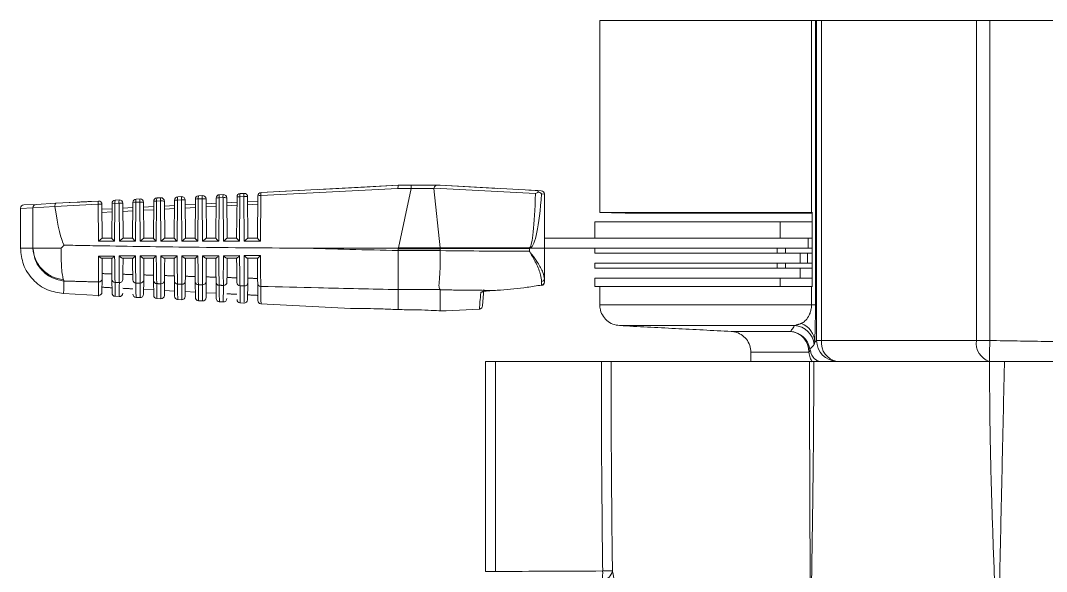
# Model space of a CAD drawing. Extents: x 11 to 120, y 2 to 94.
# Drawn here: x 50.102 to 53.157, y 10.997 to 12.637 of the extents above; entities that cross this region are included whole.
import ezdxf

# ---------------------------------------------------------------- set-up
doc = ezdxf.new("R2010")
doc.units = 0
doc.header["$MEASUREMENT"] = 0
doc.linetypes.add('SLD-Solid', pattern=[0])
doc.layers.add('OBJECT', color=7, linetype='CONTINUOUS')

msp = doc.modelspace()

# ---------------------------------------------------------------- linework, layer by layer
at = {"layer": 'OBJECT', "color": 7, "linetype": 'SLD-Solid', "lineweight": 15}
for p, q in [((51.8266, 12.6375), (52.457, 12.6375)), ((51.8266, 12.0662), (51.8266, 12.6375)), ((52.457, 12.6375), (52.4686, 12.6375)), ((52.457, 12.0662), (52.457, 12.6375)), ((52.4723, 12.6375), (52.4686, 12.6375)), ((52.4686, 12.6375), (52.4686, 11.7908)), ((52.4866, 12.6375), (52.4723, 12.6375)), ((52.4723, 11.6845), (52.4723, 12.6375)), ((52.9484, 12.6375), (52.4866, 12.6375)), ((52.4866, 12.6375), (52.4866, 11.6845)), ((52.9484, 12.6375), (52.988, 12.6375)), ((52.9484, 11.6845), (52.9484, 12.6375)), ((52.988, 12.6375), (53.1914, 12.6375)), ((52.988, 12.6375), (52.988, 11.6845)), ((51.2256, 12.1375), (50.817, 12.1159)), ((50.8177, 12.1254), (51.2265, 12.147)), ((50.931, 12.1314), (50.8909, 12.1292)), ((51.1254, 12.1416), (50.9915, 12.1345)), ((51.2265, 12.147), (51.1254, 12.1416)), ((51.2651, 12.1375), (51.2256, 12.1375)), ((51.2265, 12.147), (51.2265, 12.147)), ((51.2265, 12.147), (51.2657, 12.147)), ((51.265, 12.1372), (51.2268, 11.961)), ((51.265, 12.1372), (51.2651, 12.1375)), ((51.3327, 12.1372), (51.265, 12.1372)), ((51.2657, 12.147), (51.3432, 12.147)), ((51.3513, 11.961), (51.3327, 12.1372)), ((51.6351, 12.1222), (51.3329, 12.1386)), ((51.3432, 12.147), (51.3515, 12.147)), ((51.3515, 12.147), (51.6398, 12.1313)), ((51.5218, 12.1377), (51.3515, 12.147)), ((51.652, 12.1306), (51.615, 12.1327)), ((51.6398, 12.1313), (51.652, 12.1306)), ((50.2065, 12.0931), (50.3335, 12.0998)), ((50.3335, 12.0998), (50.3019, 12.0981)), ((50.3835, 12.1024), (50.3955, 12.1031)), ((50.4455, 12.1057), (50.4574, 12.1063)), ((50.4971, 11.9894), (50.4981, 12.0991)), ((50.5069, 12.0995), (50.5058, 11.98)), ((50.5187, 12.1002), (50.5069, 12.0995)), ((50.5076, 12.109), (50.5194, 12.1096)), ((50.5198, 11.98), (50.5187, 12.1002)), ((50.5299, 12.0997), (50.5309, 11.9895)), ((50.5591, 11.9894), (50.5601, 12.1024)), ((50.5689, 12.1028), (50.5678, 11.98)), ((50.5807, 12.1034), (50.5689, 12.1028)), ((50.5696, 12.1123), (50.5814, 12.1129)), ((50.5818, 11.98), (50.5807, 12.1034)), ((50.5919, 12.103), (50.5929, 11.9895)), ((50.6211, 11.9894), (50.6221, 12.1056)), ((50.6309, 12.1061), (50.6298, 11.98)), ((50.6426, 12.1067), (50.6309, 12.1061)), ((50.6316, 12.1155), (50.6433, 12.1162)), ((50.6438, 11.98), (50.6426, 12.1067)), ((50.6539, 12.1063), (50.6549, 11.9895)), ((50.6831, 11.9894), (50.6842, 12.1089)), ((50.693, 12.1094), (50.6918, 11.98)), ((50.7046, 12.11), (50.693, 12.1094)), ((50.6936, 12.1188), (50.7053, 12.1194)), ((50.7058, 11.98), (50.7046, 12.11)), ((50.7158, 12.1095), (50.7169, 11.9895)), ((50.7451, 11.9894), (50.7462, 12.1122)), ((50.755, 12.1126), (50.7538, 11.98)), ((50.7666, 12.1132), (50.755, 12.1126)), ((50.7557, 12.1221), (50.7673, 12.1227)), ((50.7678, 11.98), (50.7666, 12.1132)), ((50.7778, 12.1128), (50.7789, 11.9895)), ((50.7779, 12.0982), (50.8081, 12.0998)), ((50.8071, 11.9894), (50.8082, 12.1155)), ((50.817, 12.1159), (50.8158, 11.98)), ((50.8909, 12.1292), (50.8177, 12.1254)), ((51.6614, 12.1207), (51.6531, 12.121)), ((51.6615, 12.1117), (51.6615, 11.9595)), ((50.1386, 12.08), (50.1015, 12.0781)), ((50.1015, 12.0781), (50.1015, 11.9591)), ((50.1479, 12.09), (50.111, 12.0881)), ((50.2041, 12.0832), (50.1386, 12.08)), ((50.1386, 11.9595), (50.1386, 12.08)), ((50.1479, 12.09), (50.2065, 12.0931)), ((50.3328, 12.0903), (50.2041, 12.0835)), ((50.2468, 12.0952), (50.2727, 12.0966)), ((50.3338, 11.98), (50.3328, 12.0903)), ((50.344, 12.0899), (50.3449, 11.9895)), ((50.3441, 12.0753), (50.3739, 12.0769)), ((50.3731, 11.9894), (50.374, 12.0925)), ((50.3828, 12.093), (50.3818, 11.98)), ((50.3948, 12.0936), (50.3828, 12.093)), ((50.3958, 11.98), (50.3948, 12.0936)), ((50.406, 12.0932), (50.4069, 11.9895)), ((50.4061, 12.0786), (50.4359, 12.0802)), ((50.4358, 12.0707), (50.4062, 12.0692)), ((50.4351, 11.9894), (50.4361, 12.0958)), ((50.4448, 12.0963), (50.4438, 11.98)), ((50.4567, 12.0969), (50.4448, 12.0963)), ((50.4578, 11.98), (50.4567, 12.0969)), ((50.4679, 12.0964), (50.4689, 11.9895)), ((50.4681, 12.0819), (50.498, 12.0834)), ((50.4979, 12.074), (50.4682, 12.0725)), ((50.53, 12.0851), (50.56, 12.0867)), ((50.5599, 12.0773), (50.5301, 12.0757)), ((50.592, 12.0884), (50.622, 12.09)), ((50.6219, 12.0806), (50.5921, 12.079)), ((50.654, 12.0917), (50.684, 12.0933)), ((50.684, 12.0838), (50.6541, 12.0823)), ((50.716, 12.095), (50.7461, 12.0966)), ((50.746, 12.0871), (50.716, 12.0855)), ((50.808, 12.0904), (50.778, 12.0888)), ((50.3738, 12.0675), (50.3442, 12.0659)), ((52.457, 12.0662), (51.8266, 12.0662)), ((51.9305, 12.0634), (51.9314, 12.0634)), ((52.2355, 12.0634), (51.9314, 12.0634)), ((52.2355, 12.0634), (52.2365, 12.0634)), ((52.4594, 12.0634), (52.2365, 12.0634)), ((52.457, 12.0662), (52.4594, 12.0662)), ((52.4594, 12.0662), (52.4594, 11.8456)), ((51.8115, 12.0375), (51.8115, 11.9895)), ((51.8115, 12.0375), (52.3637, 12.0375)), ((52.3637, 12.0375), (52.3637, 11.9895)), ((52.4594, 12.0375), (52.3637, 12.0375)), ((50.3818, 11.98), (50.3338, 11.98)), ((50.3447, 11.9895), (50.3731, 11.9895)), ((50.4438, 11.98), (50.3958, 11.98)), ((50.4067, 11.9895), (50.4351, 11.9895)), ((50.5058, 11.98), (50.4578, 11.98)), ((50.4687, 11.9895), (50.4971, 11.9895)), ((50.5678, 11.98), (50.5198, 11.98)), ((50.5307, 11.9895), (50.5591, 11.9895)), ((50.6298, 11.98), (50.5818, 11.98)), ((50.5927, 11.9895), (50.6211, 11.9895)), ((50.6918, 11.98), (50.6438, 11.98)), ((50.6547, 11.9895), (50.6831, 11.9895)), ((50.7538, 11.98), (50.7058, 11.98)), ((50.7167, 11.9895), (50.7451, 11.9895)), ((50.8158, 11.98), (50.7678, 11.98)), ((50.7787, 11.9895), (50.8071, 11.9895)), ((51.6615, 11.9895), (51.843, 11.9895)), ((51.843, 11.9895), (52.3637, 11.9895)), ((52.4594, 11.9895), (52.3637, 11.9895)), ((52.4475, 11.9895), (52.4475, 11.9595)), ((50.9379, 11.9595), (51.2264, 11.9595)), ((51.2265, 11.9579), (51.2265, 11.9527)), ((51.3515, 11.9579), (51.2265, 11.9579)), ((51.2265, 11.9527), (51.3515, 11.9527)), ((51.2265, 11.9523), (51.2265, 11.9527)), ((51.2268, 11.961), (51.3513, 11.961)), ((51.3513, 11.961), (51.3514, 11.9602)), ((51.3514, 11.9602), (51.617, 11.9602)), ((51.3515, 11.9587), (51.3515, 11.9579)), ((51.617, 11.9587), (51.3515, 11.9587)), ((51.3515, 11.9527), (51.3515, 11.9579)), ((51.3515, 11.9527), (51.3515, 11.9522)), ((51.617, 11.9502), (51.617, 11.9587)), ((51.6201, 11.9595), (51.6615, 11.9595)), ((51.6615, 11.9595), (51.6615, 11.8677)), ((51.6615, 11.9595), (51.843, 11.9595)), ((51.8115, 11.9595), (51.8115, 11.9446)), ((51.843, 11.9595), (52.3548, 11.9595)), ((52.3548, 11.9446), (52.3548, 11.9595)), ((52.3548, 11.9595), (52.38, 11.9595)), ((52.38, 11.9595), (52.38, 11.9446)), ((52.4594, 11.9595), (52.38, 11.9595)), ((51.8115, 11.9446), (52.3548, 11.9446)), ((52.38, 11.9446), (52.3548, 11.9446)), ((52.4594, 11.9446), (52.38, 11.9446)), ((52.4237, 11.9446), (52.4237, 11.9146)), ((52.4447, 11.9446), (52.4447, 11.9146)), ((51.8115, 11.9146), (51.8115, 11.8997)), ((51.8115, 11.9146), (52.3548, 11.9146)), ((51.8115, 11.8997), (52.3548, 11.8997)), ((52.3548, 11.8997), (52.3548, 11.9146)), ((52.3548, 11.9146), (52.38, 11.9146)), ((52.38, 11.8997), (52.3548, 11.8997)), ((52.38, 11.9146), (52.38, 11.8997)), ((52.4594, 11.9146), (52.38, 11.9146)), ((52.4594, 11.8997), (52.38, 11.8997)), ((52.4237, 11.8997), (52.4237, 11.8697)), ((50.3443, 11.8685), (50.344, 11.8287)), ((50.3737, 11.8671), (50.374, 11.826)), ((50.4683, 11.865), (50.4679, 11.8222)), ((50.4981, 11.8195), (50.4977, 11.8636)), ((50.5303, 11.8633), (50.5299, 11.8189)), ((50.5601, 11.8163), (50.5597, 11.8619)), ((50.5923, 11.8616), (50.5919, 11.8157)), ((50.6221, 11.813), (50.6217, 11.8603)), ((50.6543, 11.86), (50.6539, 11.8124)), ((50.6842, 11.8098), (50.6838, 11.8587)), ((50.7782, 11.8567), (50.7778, 11.8059)), ((50.8082, 11.8033), (50.8078, 11.8555)), ((51.8115, 11.8697), (51.8115, 11.8457)), ((52.3637, 11.8697), (51.8115, 11.8697)), ((52.3637, 11.8457), (52.3637, 11.8697)), ((52.3637, 11.8697), (52.4594, 11.8697)), ((50.2295, 11.8242), (50.3335, 11.8188)), ((50.4679, 11.8367), (50.4981, 11.8351)), ((50.5299, 11.8335), (50.5602, 11.8319)), ((50.5918, 11.8302), (50.6222, 11.8286)), ((50.6538, 11.827), (50.6842, 11.8254)), ((51.351, 11.8361), (51.2265, 11.8361)), ((51.2265, 11.8361), (51.2265, 11.7765)), ((51.3515, 11.8354), (51.3515, 11.7731)), ((51.4816, 11.8361), (51.4773, 11.7874)), ((51.4926, 11.8324), (51.5107, 11.8333)), ((51.4926, 11.8324), (51.4926, 11.8324)), ((52.3637, 11.8457), (51.8115, 11.8457)), ((51.8266, 11.7908), (51.8266, 11.8457)), ((52.3637, 11.8457), (52.3817, 11.8457)), ((52.457, 11.8457), (52.3817, 11.8457)), ((52.457, 11.7908), (52.457, 11.8457)), ((52.457, 11.8457), (52.4594, 11.8457)), ((50.3835, 11.8161), (50.3954, 11.8155)), ((50.4455, 11.8129), (50.4574, 11.8123)), ((50.5075, 11.8096), (50.5193, 11.809)), ((50.5695, 11.8064), (50.5813, 11.8058)), ((50.6315, 11.8031), (50.6433, 11.8025)), ((50.6935, 11.7999), (50.7052, 11.7993)), ((50.7555, 11.7966), (50.7672, 11.796)), ((50.8175, 11.7934), (51.0851, 11.7794)), ((51.3693, 11.7729), (51.4679, 11.7783)), ((51.8266, 11.7908), (52.457, 11.7908)), ((52.457, 11.7908), (52.4686, 11.7908)), ((52.4061, 11.7289), (51.8853, 11.7289)), ((52.2178, 11.7115), (52.394, 11.7115)), ((52.4866, 11.6845), (52.4723, 11.6845)), ((52.4866, 11.6845), (52.9484, 11.6845)), ((52.9484, 11.6845), (52.988, 11.6845)), ((52.2766, 11.6225), (52.2766, 11.6496)), ((52.4493, 11.6496), (52.2766, 11.6496)), ((51.4865, 10.9967), (51.4865, 11.6225)), ((51.4865, 11.6225), (51.5157, 11.6225)), ((51.5157, 11.6225), (51.5157, 10.9967)), ((51.5157, 11.6225), (51.8312, 11.6225)), ((51.8312, 11.6225), (51.8602, 11.6225)), ((52.4594, 11.6225), (51.8602, 11.6225)), ((52.4512, 11.6225), (52.4514, 11.3599)), ((52.9871, 11.6225), (52.4639, 11.6225)), ((51.4865, 10.9967), (51.5157, 10.9967))]:
    msp.add_line(p, q, dxfattribs=at)
at = {"layer": 'OBJECT', "color": 7, "linetype": 'SLD-Solid', "lineweight": 15, "flags": 128}
for points in [[(51.6614, 12.1208), (51.6614, 12.1207), (51.6614, 12.1207)], [(51.4877, 11.8319), (51.4897, 11.8322), (51.4926, 11.8323)], [(51.4926, 11.8326), (51.4926, 11.8324), (51.4926, 11.8324)], [(51.5107, 11.8336), (51.5107, 11.8333), (51.5107, 11.8333)]]:
    msp.add_lwpolyline(points, dxfattribs=at)
at = {"layer": 'OBJECT', "color": 7, "linetype": 'SLD-Solid', "lineweight": 15}
for centre, radius, start, end in [((51.6514, 12.1207), 0.01, 0.809, 86.8941), ((51.6514, 12.1207), 0.00999, 359.9506, 86.8551), ((50.3529, 12.0936), 0.0204, 162.3835, 189.2788), ((50.334, 12.0898), 0.01, 0.5, 93.0226), ((50.384, 12.0925), 0.01, 93.0226, 179.5), ((50.4029, 12.0963), 0.0204, 162.3835, 189.2788), ((50.4149, 12.0969), 0.0204, 162.3835, 189.2788), ((50.396, 12.0931), 0.01, 0.5, 93.0226), ((50.4461, 12.0957), 0.01, 93.0226, 179.5), ((50.465, 12.0995), 0.0204, 162.3835, 189.2788), ((50.4769, 12.1002), 0.0204, 162.3835, 189.2788), ((50.4579, 12.0964), 0.01, 0.5, 93.0226), ((50.5081, 12.099), 0.01, 93.0226, 179.5), ((50.5045, 12.0586), 0.041, 86.6853, 99), ((50.527, 12.1028), 0.0204, 162.3835, 189.2788), ((50.5388, 12.1034), 0.0204, 162.3835, 189.2788), ((50.5222, 12.0457), 0.0545, 81.8664, 93.6806), ((50.5199, 12.0996), 0.01, 0.5, 93.0226), ((50.5701, 12.1023), 0.01, 93.0226, 179.5), ((50.5665, 12.0619), 0.041, 86.6853, 99), ((50.589, 12.1061), 0.0204, 162.3835, 189.2788), ((50.6008, 12.1067), 0.0204, 162.3835, 189.2788), ((50.5842, 12.049), 0.0545, 81.8664, 93.6806), ((50.5819, 12.1029), 0.01, 0.5, 93.0226), ((50.6321, 12.1056), 0.01, 93.0226, 179.5), ((50.6286, 12.0652), 0.041, 86.6853, 99), ((50.6511, 12.1094), 0.0204, 162.3835, 189.2788), ((50.6628, 12.11), 0.0204, 162.3835, 189.2788), ((50.6461, 12.0523), 0.0545, 81.8664, 93.6806), ((50.6439, 12.1062), 0.01, 0.5, 93.0226), ((50.6942, 12.1088), 0.01, 93.0226, 179.5), ((50.6906, 12.0684), 0.041, 86.6853, 99), ((50.7131, 12.1126), 0.0204, 162.3835, 189.2788), ((50.7247, 12.1133), 0.0204, 162.3835, 189.2788), ((50.7081, 12.0555), 0.0545, 81.8664, 93.6806), ((50.7058, 12.1094), 0.01, 0.5, 93.0226), ((50.7562, 12.1121), 0.01, 93.0226, 179.5), ((50.7526, 12.0717), 0.041, 86.6853, 99), ((50.7751, 12.1159), 0.0204, 162.3835, 189.2788), ((50.7867, 12.1165), 0.0204, 162.3835, 189.2788), ((50.7701, 12.0588), 0.0545, 81.8664, 93.6806), ((50.7678, 12.1127), 0.01, 0.5, 93.0226), ((50.8182, 12.1154), 0.01, 93.0226, 179.5), ((50.8146, 12.075), 0.041, 86.6853, 99), ((50.8371, 12.1192), 0.0204, 162.3835, 189.2788), ((50.1115, 12.0781), 0.01, 93.0226, 175.0653), ((50.1485, 12.0801), 0.00991, 93.4707, 180.555), ((50.3363, 12.0359), 0.0545, 81.8664, 93.6806), ((50.3804, 12.0521), 0.041, 86.6853, 99), ((50.3983, 12.0392), 0.0545, 81.8664, 93.6806), ((50.4425, 12.0553), 0.041, 86.6853, 99), ((50.4602, 12.0425), 0.0545, 81.8664, 93.6806), ((51.5013, 11.9587), 0.1158, 359.9998, 0.7808), ((51.5257, 11.8697), 0.1302, 43.5438, 44.5094), ((50.3344, 11.8687), 0.00992, 266.5032, 358.9399), ((50.3836, 11.8672), 0.00989, 181.0021, 267.5873), ((50.3964, 11.8669), 0.00992, 266.4854, 358.9194), ((50.4456, 11.8655), 0.00989, 181.0203, 267.6082), ((50.4584, 11.8652), 0.00991, 266.4672, 358.8985), ((50.5076, 11.8638), 0.00989, 181.0387, 267.6293), ((50.5204, 11.8635), 0.00991, 266.4488, 358.8773), ((50.5696, 11.8621), 0.00988, 181.0575, 267.6507), ((50.5824, 11.8618), 0.00991, 266.4302, 358.8558), ((50.6316, 11.8605), 0.00988, 181.0765, 267.6725), ((50.6444, 11.8602), 0.00991, 266.4113, 358.834), ((50.6936, 11.8588), 0.00988, 181.0959, 267.6945), ((50.7064, 11.8585), 0.0099, 266.3921, 358.8118), ((50.7556, 11.8572), 0.00987, 181.1155, 267.7169), ((50.7684, 11.8569), 0.0099, 266.3727, 358.7893), ((50.8176, 11.8557), 0.00987, 181.1354, 267.7395), ((51.6525, 11.8588), 0.00906, 272.8157, 355.6379), ((51.6515, 11.8581), 0.01, 279.2546, 0), ((51.653, 11.8688), 0.00857, 271.3596, 352.7702), ((50.334, 11.8287), 0.01, 266.9496, 359.5), ((50.384, 11.8261), 0.01, 180.5, 266.6468), ((50.396, 11.8255), 0.01, 266.5331, 359.5), ((51.4717, 11.8372), 0.01, 272.5491, 314.0319), ((51.4895, 11.7988), 0.0332, 93.1976, 110.1598), ((51.642, 11.8475), 0.0111, 3.647, 11.4948), ((50.4461, 11.8229), 0.01, 180.5, 266.1343), ((50.4579, 11.8222), 0.01, 266.0214, 359.5), ((50.5081, 11.8196), 0.01, 180.5, 265.6235), ((50.5199, 11.819), 0.01, 265.5116, 359.5), ((50.5701, 11.8164), 0.01, 180.5, 265.1147), ((50.5819, 11.8158), 0.01, 265.0037, 359.5), ((50.6321, 11.8131), 0.01, 180.5, 264.6079), ((50.6439, 11.8125), 0.01, 264.4978, 359.5), ((50.6942, 11.8099), 0.01, 180.5, 264.103), ((50.7058, 11.8093), 0.01, 263.9939, 359.5), ((50.7562, 11.8066), 0.01, 180.5, 263.6003), ((50.7678, 11.806), 0.01, 263.4921, 359.5), ((50.8182, 11.8034), 0.01, 180.5, 263.0997), ((52.4061, 11.6784), 0.0604, 0.8385, 69.7837), ((52.3909, 11.6495), 0.062, 9.0432, 87.16), ((52.3888, 11.6512), 0.0605, 358.4265, 85.0796), ((52.4034, 11.667), 0.062, 5.1379, 87.4504), ((52.5343, 11.6845), 0.062, 180.0187, 268.8266), ((52.543, 11.6784), 0.0568, 173.8232, 259.8675), ((53.0033, 11.6756), 0.0556, 170.8085, 252.8843), ((101.9509, 10.8522), 48.9701, 179.02617, 179.09869), ((52.4379, 11.6583), 0.0143, 322.6414, 4.1274), ((51.8342, 11.0026), 0.0302, 271.208, 352.3738), ((51.153, 10.9923), 0.6821, 358.3353, 0.5015), ((51.483, 39.775), 28.7789, 270.70107, 270.75881)]:
    msp.add_arc(centre, radius, start, end, dxfattribs=at)
for centre, major_axis, ratio, start_param, end_param in [((51.2268, 12.137), (-0.00026, 0.01), 0.120424, 0.003177, 1.515259), ((51.2657, 12.137), (0, 0.01), 0.061163, 0, 1.518436), ((51.3701, 12.137), (0.0374, -0.0006), 0.267094, 3.033482, 3.174083), ((51.6093, 12.5298), (-0.0078, 0.5695), 0.050872, 3.193561, 3.914226), ((51.6015, 12.5282), (-0.0157, 0.5695), 0.101686, 3.191455, 3.913119), ((50.2566, 14.2492), (0.0147, 2.2897), 0.052015, 2.811677, 3.052791), ((52.4066, 12.0843), (0.062, -0.0151), 0.162711, 5.7002, 5.769198), ((50.335, 11.9795), (0.00988, 0.00996), 0.087934, 0.08695, 1.605386), ((50.383, 11.9795), (-0.00991, 0.00999), 0.035372, 0.03505, 1.483386), ((50.397, 11.9795), (0.00988, 0.00996), 0.087934, 0.08695, 1.605386), ((50.445, 11.9795), (-0.00991, 0.00999), 0.035372, 0.03505, 1.483386), ((50.459, 11.9795), (0.00988, 0.00996), 0.087934, 0.08695, 1.605386), ((50.507, 11.9795), (-0.00991, 0.00999), 0.035372, 0.03505, 1.483386), ((50.521, 11.9795), (0.00988, 0.00996), 0.087934, 0.08695, 1.605386), ((50.569, 11.9795), (-0.00991, 0.00999), 0.035372, 0.03505, 1.483386), ((50.583, 11.9795), (0.00988, 0.00996), 0.087934, 0.08695, 1.605386), ((50.631, 11.9795), (-0.00991, 0.00999), 0.035372, 0.03505, 1.483386), ((50.645, 11.9795), (0.00988, 0.00996), 0.087934, 0.08695, 1.605386), ((50.693, 11.9795), (-0.00991, 0.00999), 0.035372, 0.03505, 1.483386), ((50.707, 11.9795), (0.00988, 0.00996), 0.087934, 0.08695, 1.605386), ((50.755, 11.9795), (-0.00991, 0.00999), 0.035372, 0.03505, 1.483386), ((50.769, 11.9795), (0.00988, 0.00996), 0.087934, 0.08695, 1.605386), ((50.817, 11.9795), (-0.00991, 0.00999), 0.035372, 0.03505, 1.483386), ((55.2449, 14.022), (19.0675, 0), 0.111038, 4.484542, 4.500054), ((50.2485, 11.9579), (0.9787, 0.0064), 0.122438, 6.24272, 6.255809), ((50.2492, 11.9579), (0.9773, 0), 0.122785, 0, 0.013091), ((51.7093, 14.022), (7.8848, 0), 0.262774, 4.666998, 4.700689), ((51.6093, 12.5298), (-0.0078, 0.5695), 0.050872, 3.140897, 3.193561), ((51.6015, 12.5282), (-0.0157, 0.5695), 0.101686, 3.138791, 3.191455), ((52.4066, 11.8275), (0.062, 0.0151), 0.162756, 0.513963, 0.582961), ((60.2436, 10.3225), (35.624, 0), 0.01952, 1.80908, 1.818317)]:
    msp.add_ellipse(centre, major_axis=major_axis, ratio=ratio, start_param=start_param, end_param=end_param, dxfattribs=at)
for points, knots in [([(51.3432, 12.147), (51.3417, 12.1469), (51.3391, 12.1469), (51.3366, 12.1457), (51.335, 12.1436), (51.3339, 12.1411), (51.3332, 12.1393), (51.3329, 12.1386)], [0, 0, 0, 0, 0.281503, 0.477149, 0.672463, 0.878462, 1, 1, 1, 1]), ([(51.6398, 12.1313), (51.6398, 12.1313), (51.6402, 12.1313), (51.6411, 12.1311), (51.6425, 12.13), (51.6434, 12.1283), (51.6438, 12.1272), (51.6439, 12.1269)], [0, 0, 0, 0, 0.017181, 0.202287, 0.556603, 0.898381, 1, 1, 1, 1]), ([(51.6351, 12.1222), (51.6351, 12.1223), (51.6382, 12.1239), (51.6411, 12.1254), (51.6439, 12.1269)], [0, 0, 0, 0, 0.019973, 1, 1, 1, 1]), ([(51.6439, 12.1269), (51.6464, 12.1256), (51.6499, 12.1237), (51.6524, 12.1217), (51.6531, 12.1211), (51.6531, 12.121)], [0, 0, 0, 0, 0.696361, 0.978817, 1, 1, 1, 1]), ([(50.2041, 12.0835), (50.2041, 12.0846), (50.2041, 12.0869), (50.2045, 12.0897), (50.2051, 12.0919), (50.2058, 12.0929), (50.2063, 12.0931), (50.2065, 12.0931), (50.2065, 12.0931)], [0, 0, 0, 0, 0.219281, 0.438507, 0.659241, 0.882986, 0.98583, 1, 1, 1, 1]), ([(50.3019, 12.0981), (50.2981, 12.0979), (50.2904, 12.0975), (50.2812, 12.097), (50.275, 12.0967), (50.2734, 12.0966), (50.2727, 12.0966)], [0, 0, 0, 0, 0.261879, 0.524407, 0.77642, 1, 1, 1, 1]), ([(51.9069, 12.064), (51.9104, 12.064), (51.9182, 12.0638), (51.9261, 12.0635), (51.9305, 12.0634)], [0, 0, 0, 0, 0.442223, 1, 1, 1, 1]), ([(50.1015, 11.9595), (50.1033, 11.9429), (50.1069, 11.9086), (50.1364, 11.864), (50.1794, 11.8323), (50.2135, 11.8268), (50.2299, 11.8242)], [0, 0, 0, 0, 0.240773, 0.5, 0.759227, 1, 1, 1, 1]), ([(50.1381, 11.9595), (50.1397, 11.9477), (50.143, 11.9234), (50.1645, 11.8916), (50.1951, 11.8685), (50.2192, 11.8639), (50.2309, 11.8617)], [0, 0, 0, 0, 0.24117, 0.5, 0.75883, 1, 1, 1, 1]), ([(50.1386, 11.9595), (50.1403, 11.9483), (50.144, 11.9253), (50.165, 11.8949), (50.1948, 11.8725), (50.2182, 11.8675), (50.2295, 11.865)], [0, 0, 0, 0, 0.241561, 0.5, 0.758439, 1, 1, 1, 1]), ([(50.2314, 11.9685), (50.2371, 11.9684), (50.2655, 11.9679), (50.3849, 11.9657), (50.6147, 11.9617), (50.8218, 11.9603), (50.9379, 11.9595)], [0, 0, 0, 0, 0.024148, 0.120739, 0.507103, 1, 1, 1, 1]), ([(51.2265, 11.9523), (51.2262, 11.9388), (51.2257, 11.9118), (51.2258, 11.8762), (51.2266, 11.8488), (51.2266, 11.8403), (51.2265, 11.8361)], [0, 0, 0, 0, 0.253584, 0.507165, 0.760847, 1, 1, 1, 1]), ([(51.3515, 11.9522), (51.3516, 11.947), (51.3518, 11.9284), (51.3509, 11.8974), (51.3494, 11.8653), (51.3463, 11.8448), (51.3497, 11.8385), (51.351, 11.8361)], [0, 0, 0, 0, 0.097508, 0.351331, 0.599304, 0.843154, 1, 1, 1, 1]), ([(51.6532, 11.8603), (51.6526, 11.8666), (51.6511, 11.883), (51.6379, 11.9131), (51.6248, 11.9371), (51.6177, 11.949), (51.6171, 11.9501), (51.617, 11.9502)], [0, 0, 0, 0, 0.244744, 0.626729, 0.967928, 0.996144, 1, 1, 1, 1]), ([(51.617, 11.9502), (51.6171, 11.9501), (51.6179, 11.949), (51.6205, 11.9457), (51.629, 11.9346), (51.6433, 11.9142), (51.6582, 11.8888), (51.6605, 11.8741), (51.6615, 11.8677)], [0, 0, 0, 0, 0.00366, 0.034965, 0.112488, 0.381452, 0.732443, 1, 1, 1, 1]), ([(50.3338, 11.8588), (50.3338, 11.8604), (50.3336, 11.8652), (50.3335, 11.8828), (50.3336, 11.9078), (50.3337, 11.9267), (50.3337, 11.9339), (50.3337, 11.9361)], [0, 0, 0, 0, 0.161729, 0.488573, 0.814943, 0.942319, 1, 1, 1, 1]), ([(50.3337, 11.9361), (50.3403, 11.9361), (50.3564, 11.9362), (50.3724, 11.9362), (50.3818, 11.9362)], [0, 0, 0, 0, 0.412316, 1, 1, 1, 1]), ([(50.3437, 11.9295), (50.343, 11.9296), (50.3417, 11.9298), (50.3385, 11.9318), (50.3358, 11.9341), (50.3341, 11.9357), (50.3338, 11.9361), (50.3337, 11.9361)], [0, 0, 0, 0, 0.236919, 0.528787, 0.900003, 0.991341, 1, 1, 1, 1]), ([(50.3449, 11.9295), (50.3448, 11.9189), (50.3446, 11.8977), (50.3444, 11.877), (50.3444, 11.8711), (50.3443, 11.8685)], [0, 0, 0, 0, 0.357964, 0.715857, 1, 1, 1, 1]), ([(50.3737, 11.8671), (50.3736, 11.8707), (50.3736, 11.8779), (50.3734, 11.9011), (50.3732, 11.9207), (50.3731, 11.9295)], [0, 0, 0, 0, 0.356145, 0.712376, 1, 1, 1, 1]), ([(50.3818, 11.9362), (50.3818, 11.9362), (50.3814, 11.9359), (50.3798, 11.9342), (50.3772, 11.9319), (50.3746, 11.9298), (50.3738, 11.9296), (50.3734, 11.9295)], [0, 0, 0, 0, 0.008287, 0.094553, 0.478398, 0.770552, 1, 1, 1, 1]), ([(50.3818, 11.9362), (50.3818, 11.934), (50.3819, 11.9254), (50.3821, 11.9053), (50.3825, 11.8799), (50.3829, 11.8633), (50.3831, 11.8588), (50.3832, 11.8574)], [0, 0, 0, 0, 0.057873, 0.218011, 0.538018, 0.858388, 1, 1, 1, 1]), ([(50.3958, 11.857), (50.3958, 11.8586), (50.3956, 11.8635), (50.3955, 11.8813), (50.3955, 11.9068), (50.3957, 11.9263), (50.3957, 11.934), (50.3957, 11.9363)], [0, 0, 0, 0, 0.159551, 0.48199, 0.803962, 0.942061, 1, 1, 1, 1]), ([(50.3957, 11.9363), (50.4023, 11.9363), (50.4184, 11.9363), (50.4344, 11.9364), (50.4438, 11.9364)], [0, 0, 0, 0, 0.412356, 1, 1, 1, 1]), ([(50.4057, 11.9295), (50.4052, 11.9296), (50.4039, 11.9298), (50.4008, 11.9317), (50.398, 11.9341), (50.3962, 11.9358), (50.3958, 11.9363), (50.3957, 11.9363)], [0, 0, 0, 0, 0.225635, 0.506976, 0.868217, 0.991454, 1, 1, 1, 1]), ([(50.4069, 11.9295), (50.4068, 11.9187), (50.4066, 11.8973), (50.4064, 11.8758), (50.4064, 11.8696), (50.4063, 11.8667)], [0, 0, 0, 0, 0.352325, 0.704581, 1, 1, 1, 1]), ([(50.4357, 11.8653), (50.4357, 11.869), (50.4356, 11.8763), (50.4354, 11.8999), (50.4352, 11.9202), (50.4351, 11.9295)], [0, 0, 0, 0, 0.350806, 0.701696, 1, 1, 1, 1]), ([(50.4438, 11.9364), (50.4438, 11.9364), (50.4433, 11.9359), (50.4416, 11.9342), (50.439, 11.9318), (50.4365, 11.9298), (50.4357, 11.9296), (50.4354, 11.9295)], [0, 0, 0, 0, 0.008198, 0.119701, 0.493719, 0.776727, 1, 1, 1, 1]), ([(50.4438, 11.9364), (50.4438, 11.9341), (50.4439, 11.9254), (50.4441, 11.9051), (50.4445, 11.8794), (50.4449, 11.862), (50.4451, 11.8572), (50.4452, 11.8556)], [0, 0, 0, 0, 0.058136, 0.216179, 0.531949, 0.848067, 1, 1, 1, 1]), ([(50.4578, 11.8553), (50.4577, 11.8569), (50.4576, 11.8619), (50.4575, 11.8798), (50.4575, 11.9057), (50.4576, 11.9258), (50.4577, 11.9341), (50.4577, 11.9364)], [0, 0, 0, 0, 0.157481, 0.475733, 0.793524, 0.941799, 1, 1, 1, 1]), ([(50.4577, 11.9364), (50.4643, 11.9365), (50.4804, 11.9365), (50.4964, 11.9365), (50.5058, 11.9366)], [0, 0, 0, 0, 0.412394, 1, 1, 1, 1]), ([(50.4678, 11.9295), (50.4673, 11.9296), (50.466, 11.9298), (50.463, 11.9317), (50.4602, 11.9341), (50.4583, 11.9359), (50.4578, 11.9364), (50.4577, 11.9364)], [0, 0, 0, 0, 0.220758, 0.494543, 0.847827, 0.99156, 1, 1, 1, 1]), ([(50.4689, 11.9295), (50.4688, 11.9186), (50.4686, 11.897), (50.4684, 11.8746), (50.4683, 11.8681), (50.4683, 11.865)], [0, 0, 0, 0, 0.347005, 0.693943, 1, 1, 1, 1]), ([(50.4977, 11.8636), (50.4977, 11.8673), (50.4976, 11.8747), (50.4974, 11.8988), (50.4972, 11.9196), (50.4971, 11.9295)], [0, 0, 0, 0, 0.345761, 0.691605, 1, 1, 1, 1]), ([(50.5058, 11.9366), (50.5058, 11.9365), (50.5053, 11.936), (50.5034, 11.9342), (50.5008, 11.9318), (50.4984, 11.9298), (50.4977, 11.9296), (50.4974, 11.9295)], [0, 0, 0, 0, 0.008114, 0.14385, 0.508241, 0.782554, 1, 1, 1, 1]), ([(50.5058, 11.9366), (50.5058, 11.9342), (50.5059, 11.9254), (50.5061, 11.905), (50.5065, 11.8788), (50.5069, 11.8608), (50.5071, 11.8557), (50.5072, 11.8539)], [0, 0, 0, 0, 0.058402, 0.214452, 0.526193, 0.838268, 1, 1, 1, 1]), ([(50.5198, 11.8536), (50.5197, 11.8553), (50.5196, 11.8603), (50.5195, 11.8783), (50.5195, 11.9046), (50.5196, 11.9253), (50.5197, 11.9342), (50.5197, 11.9366)], [0, 0, 0, 0, 0.155511, 0.469779, 0.783591, 0.941534, 1, 1, 1, 1]), ([(50.5197, 11.9366), (50.5263, 11.9366), (50.5424, 11.9367), (50.5584, 11.9367), (50.5678, 11.9367)], [0, 0, 0, 0, 0.41243, 1, 1, 1, 1]), ([(50.5299, 11.9295), (50.5293, 11.9296), (50.5281, 11.9298), (50.5252, 11.9317), (50.5223, 11.9341), (50.5204, 11.9359), (50.5198, 11.9366), (50.5197, 11.9366)], [0, 0, 0, 0, 0.216117, 0.482661, 0.828146, 0.991661, 1, 1, 1, 1]), ([(50.5309, 11.9295), (50.5308, 11.9185), (50.5306, 11.8967), (50.5304, 11.8734), (50.5303, 11.8666), (50.5303, 11.8633)], [0, 0, 0, 0, 0.341978, 0.683892, 1, 1, 1, 1]), ([(50.5597, 11.8619), (50.5597, 11.8657), (50.5596, 11.8731), (50.5594, 11.8976), (50.5592, 11.9191), (50.5591, 11.9295)], [0, 0, 0, 0, 0.340986, 0.682054, 1, 1, 1, 1]), ([(50.5678, 11.9367), (50.5678, 11.9367), (50.5672, 11.9361), (50.5653, 11.9342), (50.5627, 11.9317), (50.5603, 11.9298), (50.5596, 11.9296), (50.5593, 11.9295)], [0, 0, 0, 0, 0.008033, 0.167032, 0.522009, 0.788055, 1, 1, 1, 1]), ([(50.5678, 11.9367), (50.5678, 11.9343), (50.5679, 11.9255), (50.5681, 11.9048), (50.5685, 11.8783), (50.5689, 11.8595), (50.5691, 11.8542), (50.5692, 11.8523)], [0, 0, 0, 0, 0.058671, 0.212823, 0.520728, 0.828954, 1, 1, 1, 1]), ([(50.5818, 11.8519), (50.5817, 11.8536), (50.5816, 11.8587), (50.5815, 11.8768), (50.5815, 11.9036), (50.5816, 11.9249), (50.5817, 11.9343), (50.5817, 11.9368)], [0, 0, 0, 0, 0.153635, 0.464106, 0.774128, 0.941266, 1, 1, 1, 1]), ([(50.5817, 11.9368), (50.5883, 11.9368), (50.6044, 11.9368), (50.6204, 11.9369), (50.6298, 11.9369)], [0, 0, 0, 0, 0.412464, 1, 1, 1, 1]), ([(50.592, 11.9295), (50.5914, 11.9296), (50.5903, 11.9298), (50.5874, 11.9316), (50.5844, 11.9341), (50.5825, 11.936), (50.5818, 11.9367), (50.5817, 11.9368)], [0, 0, 0, 0, 0.211698, 0.471304, 0.809147, 0.991758, 1, 1, 1, 1]), ([(50.5929, 11.9295), (50.5928, 11.9184), (50.5926, 11.8964), (50.5924, 11.8723), (50.5923, 11.8651), (50.5923, 11.8616)], [0, 0, 0, 0, 0.337221, 0.67438, 1, 1, 1, 1]), ([(50.6217, 11.8603), (50.6217, 11.8641), (50.6216, 11.8716), (50.6214, 11.8965), (50.6212, 11.9186), (50.6211, 11.9295)], [0, 0, 0, 0, 0.336461, 0.673003, 1, 1, 1, 1]), ([(50.6298, 11.9369), (50.6298, 11.9369), (50.6291, 11.9361), (50.6271, 11.9342), (50.6245, 11.9317), (50.6222, 11.9298), (50.6216, 11.9296), (50.6213, 11.9295)], [0, 0, 0, 0, 0.007956, 0.189278, 0.535067, 0.793252, 1, 1, 1, 1]), ([(50.6298, 11.9369), (50.6298, 11.9344), (50.6299, 11.9255), (50.6301, 11.9046), (50.6305, 11.8779), (50.6309, 11.8583), (50.6311, 11.8527), (50.6312, 11.8506)], [0, 0, 0, 0, 0.058943, 0.211285, 0.515535, 0.820092, 1, 1, 1, 1]), ([(50.6438, 11.8503), (50.6437, 11.852), (50.6436, 11.8572), (50.6435, 11.8753), (50.6435, 11.9026), (50.6436, 11.9245), (50.6437, 11.9344), (50.6437, 11.9369)], [0, 0, 0, 0, 0.151845, 0.458695, 0.765103, 0.940995, 1, 1, 1, 1]), ([(50.6437, 11.9369), (50.6503, 11.9369), (50.6664, 11.937), (50.6824, 11.937), (50.6918, 11.937)], [0, 0, 0, 0, 0.412497, 1, 1, 1, 1]), ([(50.654, 11.9295), (50.6535, 11.9296), (50.6524, 11.9298), (50.6496, 11.9316), (50.6466, 11.9341), (50.6445, 11.9361), (50.6438, 11.9369), (50.6437, 11.9369)], [0, 0, 0, 0, 0.207488, 0.460443, 0.790805, 0.99185, 1, 1, 1, 1]), ([(50.6549, 11.9295), (50.6548, 11.9184), (50.6546, 11.8962), (50.6544, 11.8712), (50.6543, 11.8637), (50.6543, 11.86)], [0, 0, 0, 0, 0.332714, 0.665366, 1, 1, 1, 1]), ([(50.6838, 11.8587), (50.6837, 11.8625), (50.6837, 11.8701), (50.6834, 11.8954), (50.6832, 11.9181), (50.6831, 11.9295)], [0, 0, 0, 0, 0.332167, 0.664414, 1, 1, 1, 1]), ([(50.6918, 11.937), (50.6918, 11.937), (50.691, 11.9362), (50.689, 11.9342), (50.6863, 11.9316), (50.6841, 11.9298), (50.6835, 11.9296), (50.6833, 11.9295)], [0, 0, 0, 0, 0.007883, 0.210618, 0.547453, 0.798165, 1, 1, 1, 1]), ([(50.6918, 11.937), (50.6918, 11.9345), (50.6919, 11.9255), (50.6921, 11.9045), (50.6925, 11.8774), (50.6929, 11.8571), (50.6931, 11.8512), (50.6932, 11.849)], [0, 0, 0, 0, 0.059218, 0.209832, 0.510595, 0.811653, 1, 1, 1, 1]), ([(50.7057, 11.8487), (50.7057, 11.8504), (50.7055, 11.8556), (50.7054, 11.8739), (50.7055, 11.9016), (50.7056, 11.924), (50.7057, 11.9345), (50.7057, 11.9371)], [0, 0, 0, 0, 0.150136, 0.453531, 0.756488, 0.940721, 1, 1, 1, 1]), ([(50.7057, 11.9371), (50.7123, 11.9371), (50.7284, 11.9371), (50.7444, 11.9372), (50.7538, 11.9372)], [0, 0, 0, 0, 0.412528, 1, 1, 1, 1]), ([(50.7161, 11.9295), (50.7156, 11.9296), (50.7145, 11.9298), (50.7117, 11.9316), (50.7087, 11.9341), (50.7066, 11.9362), (50.7058, 11.937), (50.7057, 11.9371)], [0, 0, 0, 0, 0.203476, 0.450054, 0.773099, 0.991938, 1, 1, 1, 1]), ([(50.7169, 11.9295), (50.7168, 11.9183), (50.7166, 11.8959), (50.7164, 11.8701), (50.7163, 11.8623), (50.7163, 11.8583)], [0, 0, 0, 0, 0.328437, 0.656814, 1, 1, 1, 1]), ([(50.7458, 11.8571), (50.7457, 11.8609), (50.7457, 11.8686), (50.7454, 11.8944), (50.7452, 11.9176), (50.7451, 11.9295)], [0, 0, 0, 0, 0.328087, 0.656253, 1, 1, 1, 1]), ([(50.7538, 11.9372), (50.7538, 11.9372), (50.7529, 11.9363), (50.7508, 11.9342), (50.7482, 11.9316), (50.746, 11.9298), (50.7455, 11.9296), (50.7452, 11.9295)], [0, 0, 0, 0, 0.007812, 0.231081, 0.559204, 0.802812, 1, 1, 1, 1]), ([(50.7538, 11.9372), (50.7538, 11.9346), (50.7539, 11.9255), (50.7541, 11.9043), (50.7545, 11.877), (50.7549, 11.856), (50.7551, 11.8498), (50.7552, 11.8474)], [0, 0, 0, 0, 0.059495, 0.208459, 0.505892, 0.803608, 1, 1, 1, 1]), ([(50.7677, 11.8471), (50.7677, 11.8488), (50.7675, 11.8541), (50.7674, 11.8725), (50.7675, 11.9006), (50.7676, 11.9236), (50.7677, 11.9346), (50.7677, 11.9372)], [0, 0, 0, 0, 0.148503, 0.448596, 0.748256, 0.940444, 1, 1, 1, 1]), ([(50.7677, 11.9372), (50.7743, 11.9372), (50.7904, 11.9373), (50.8064, 11.9373), (50.8158, 11.9373)], [0, 0, 0, 0, 0.412557, 1, 1, 1, 1]), ([(50.7781, 11.9295), (50.7777, 11.9296), (50.7767, 11.9298), (50.7743, 11.9313), (50.7712, 11.9337), (50.7689, 11.936), (50.7678, 11.9372), (50.7677, 11.9372)], [0, 0, 0, 0, 0.199298, 0.397083, 0.7009, 0.992023, 1, 1, 1, 1]), ([(50.7789, 11.9295), (50.7788, 11.9182), (50.7786, 11.8957), (50.7784, 11.8691), (50.7783, 11.861), (50.7782, 11.8567)], [0, 0, 0, 0, 0.324373, 0.64869, 1, 1, 1, 1]), ([(50.8078, 11.8555), (50.8077, 11.8594), (50.8077, 11.8671), (50.8074, 11.8933), (50.8072, 11.9171), (50.8071, 11.9295)], [0, 0, 0, 0, 0.324207, 0.64849, 1, 1, 1, 1]), ([(50.8158, 11.9373), (50.8158, 11.9373), (50.8148, 11.9363), (50.8127, 11.9341), (50.81, 11.9315), (50.808, 11.9298), (50.8074, 11.9296), (50.8072, 11.9295)], [0, 0, 0, 0, 0.007744, 0.250695, 0.570354, 0.807208, 1, 1, 1, 1]), ([(50.8158, 11.9373), (50.8158, 11.9347), (50.8159, 11.9256), (50.8161, 11.9042), (50.8165, 11.8766), (50.8169, 11.8548), (50.8171, 11.8484), (50.8173, 11.8458)], [0, 0, 0, 0, 0.059775, 0.207161, 0.501412, 0.795934, 1, 1, 1, 1]), ([(50.2309, 11.8617), (50.2306, 11.8508), (50.23, 11.829), (50.2299, 11.8258), (50.2299, 11.8242)], [0, 0, 0, 0, 0.496376, 1, 1, 1, 1]), ([(50.3335, 11.8188), (50.3335, 11.8188), (50.3334, 11.8137), (50.3335, 11.8267), (50.3337, 11.848), (50.3338, 11.8588)], [0, 0, 0, 0, 0.001446, 0.498454, 1, 1, 1, 1]), ([(50.3832, 11.8574), (50.3832, 11.8561), (50.3832, 11.8498), (50.3834, 11.8272), (50.3836, 11.8112), (50.3835, 11.8163), (50.3835, 11.8164)], [0, 0, 0, 0, 0.046867, 0.234364, 0.98622, 1, 1, 1, 1]), ([(50.3955, 11.8159), (50.3955, 11.8174), (50.3955, 11.8205), (50.3957, 11.8446), (50.3958, 11.857)], [0, 0, 0, 0, 0.488709, 1, 1, 1, 1]), ([(50.4452, 11.8556), (50.4452, 11.8543), (50.4452, 11.8479), (50.4454, 11.8249), (50.4456, 11.8081), (50.4455, 11.8133), (50.4455, 11.8135)], [0, 0, 0, 0, 0.045988, 0.229969, 0.967722, 1, 1, 1, 1]), ([(50.4574, 11.813), (50.4574, 11.8144), (50.4575, 11.8172), (50.4577, 11.8422), (50.4578, 11.8553)], [0, 0, 0, 0, 0.479306, 1, 1, 1, 1]), ([(50.5072, 11.8539), (50.5072, 11.8526), (50.5073, 11.8461), (50.5075, 11.8225), (50.5076, 11.8051), (50.5076, 11.8103), (50.5076, 11.8107)], [0, 0, 0, 0, 0.045141, 0.225734, 0.949897, 1, 1, 1, 1]), ([(50.5194, 11.8101), (50.5194, 11.8113), (50.5194, 11.8139), (50.5197, 11.8398), (50.5198, 11.8536)], [0, 0, 0, 0, 0.470225, 1, 1, 1, 1]), ([(50.5692, 11.8523), (50.5692, 11.8509), (50.5693, 11.8443), (50.5695, 11.8202), (50.5696, 11.8021), (50.5696, 11.8074), (50.5696, 11.8078)], [0, 0, 0, 0, 0.044325, 0.221651, 0.932709, 1, 1, 1, 1]), ([(50.5814, 11.8073), (50.5814, 11.8083), (50.5814, 11.8105), (50.5816, 11.8374), (50.5818, 11.8519)], [0, 0, 0, 0, 0.461446, 1, 1, 1, 1]), ([(50.6312, 11.8506), (50.6312, 11.8492), (50.6313, 11.8425), (50.6315, 11.818), (50.6317, 11.799), (50.6316, 11.8044), (50.6316, 11.8049)], [0, 0, 0, 0, 0.043537, 0.217711, 0.916123, 1, 1, 1, 1]), ([(50.6434, 11.8044), (50.6434, 11.8053), (50.6434, 11.8072), (50.6436, 11.835), (50.6438, 11.8503)], [0, 0, 0, 0, 0.452954, 1, 1, 1, 1]), ([(50.6932, 11.849), (50.6932, 11.8476), (50.6933, 11.8407), (50.6935, 11.8157), (50.6937, 11.796), (50.6936, 11.8014), (50.6936, 11.8021)], [0, 0, 0, 0, 0.042776, 0.213907, 0.900109, 1, 1, 1, 1]), ([(50.7053, 11.8015), (50.7053, 11.8023), (50.7053, 11.8039), (50.7056, 11.8327), (50.7057, 11.8487)], [0, 0, 0, 0, 0.444733, 1, 1, 1, 1]), ([(50.7552, 11.8474), (50.7553, 11.846), (50.7553, 11.839), (50.7555, 11.8135), (50.7557, 11.793), (50.7557, 11.7984), (50.7557, 11.7992)], [0, 0, 0, 0, 0.042041, 0.210231, 0.884638, 1, 1, 1, 1]), ([(50.7673, 11.7987), (50.7673, 11.7992), (50.7673, 11.8005), (50.7676, 11.8303), (50.7677, 11.8471)], [0, 0, 0, 0, 0.436769, 1, 1, 1, 1]), ([(51.2265, 11.8361), (51.1472, 11.8379), (51.0108, 11.841), (50.8744, 11.8444), (50.8173, 11.8458)], [0, 0, 0, 0, 0.581449, 1, 1, 1, 1]), ([(50.8173, 11.8458), (50.8173, 11.8444), (50.8173, 11.8373), (50.8176, 11.8113), (50.8177, 11.79), (50.8177, 11.7954), (50.8177, 11.7963)], [0, 0, 0, 0, 0.041331, 0.206678, 0.869682, 1, 1, 1, 1]), ([(51.4679, 11.7783), (51.4679, 11.7784), (51.4679, 11.7789), (51.4684, 11.7845), (51.4705, 11.8081), (51.4721, 11.8272)], [0, 0, 0, 0, 0.045653, 0.228294, 1, 1, 1, 1]), ([(51.4721, 11.8272), (51.4724, 11.8277), (51.4729, 11.8287), (51.4766, 11.8302), (51.482, 11.8315), (51.4877, 11.8323), (51.4913, 11.8325), (51.4926, 11.8326)], [0, 0, 0, 0, 0.219062, 0.43802, 0.659218, 0.879999, 1, 1, 1, 1]), ([(51.5107, 11.8336), (51.5174, 11.834), (51.5507, 11.8361), (51.5982, 11.8408), (51.6387, 11.8474), (51.6529, 11.8497)], [0, 0, 0, 0, 0.139683, 0.698663, 1, 1, 1, 1]), ([(51.0851, 11.7795), (51.0846, 11.7795), (51.0825, 11.7795), (51.0956, 11.7796), (51.123, 11.7797), (51.1632, 11.7791), (51.1999, 11.7779), (51.2212, 11.7768), (51.2265, 11.7765)], [0, 0, 0, 0, 0.069411, 0.284852, 0.500141, 0.714748, 0.928344, 1, 1, 1, 1]), ([(51.2265, 11.7765), (51.2425, 11.7764), (51.2745, 11.7762), (51.317, 11.7748), (51.3407, 11.7736), (51.35, 11.7731), (51.3513, 11.773)], [0, 0, 0, 0, 0.315568, 0.631102, 0.947588, 1, 1, 1, 1]), ([(51.3513, 11.773), (51.3513, 11.773), (51.3514, 11.773), (51.3515, 11.773), (51.3515, 11.773), (51.3515, 11.7731), (51.3515, 11.7731)], [0, 0, 0, 0, 0.159851, 0.363921, 0.750554, 1, 1, 1, 1]), ([(51.3515, 11.7731), (51.3582, 11.773), (51.3667, 11.773), (51.3689, 11.7729), (51.3693, 11.7729)], [0, 0, 0, 0, 0.791837, 1, 1, 1, 1]), ([(51.4679, 11.7783), (51.469, 11.7784), (51.4712, 11.7788), (51.4741, 11.7807), (51.4762, 11.7833), (51.4771, 11.7857), (51.4773, 11.787), (51.4773, 11.7874)], [0, 0, 0, 0, 0.235917, 0.471833, 0.707753, 0.925415, 1, 1, 1, 1]), ([(51.8853, 11.7289), (51.8784, 11.73), (51.8645, 11.7321), (51.8466, 11.7437), (51.8334, 11.7601), (51.8273, 11.7769), (51.8267, 11.7873), (51.8266, 11.7908)], [0, 0, 0, 0, 0.222099, 0.444197, 0.666294, 0.888386, 1, 1, 1, 1]), ([(52.4269, 11.7351), (52.4304, 11.7373), (52.4375, 11.7418), (52.4462, 11.7521), (52.4522, 11.7641), (52.4552, 11.7739), (52.4567, 11.7828), (52.4569, 11.7882), (52.457, 11.7908)], [0, 0, 0, 0, 0.300575, 0.606531, 0.762918, 0.874183, 0.940147, 1, 1, 1, 1]), ([(52.4686, 11.7908), (52.4686, 11.781), (52.4686, 11.7615), (52.4682, 11.732), (52.4675, 11.6999), (52.4668, 11.6872), (52.4664, 11.6793)], [0, 0, 0, 0, 0.163498, 0.325711, 0.581357, 1, 1, 1, 1]), ([(52.2766, 11.6496), (52.2759, 11.6565), (52.2745, 11.6705), (52.2638, 11.6891), (52.2481, 11.7031), (52.2317, 11.71), (52.2213, 11.7111), (52.2178, 11.7115)], [0, 0, 0, 0, 0.222087, 0.444175, 0.666264, 0.888359, 1, 1, 1, 1]), ([(52.394, 11.7115), (52.3953, 11.713), (52.3993, 11.7176), (52.4034, 11.7243), (52.4061, 11.7289)], [0, 0, 0, 0, 0.321063, 1, 1, 1, 1]), ([(52.4651, 11.6725), (52.4644, 11.6717), (52.461, 11.6674), (52.4566, 11.6629), (52.453, 11.66), (52.4522, 11.6593)], [0, 0, 0, 0, 0.160413, 0.802068, 1, 1, 1, 1]), ([(52.4585, 11.6209), (52.4567, 11.6246), (52.4528, 11.6321), (52.4505, 11.6436), (52.4493, 11.6496)], [0, 0, 0, 0, 0.486068, 1, 1, 1, 1]), ([(52.4522, 11.6593), (52.4532, 11.6554), (52.4579, 11.6378), (52.4667, 11.6291), (52.4749, 11.6243), (52.4781, 11.6225)], [0, 0, 0, 0, 0.146774, 0.672529, 1, 1, 1, 1]), ([(51.8351, 10.9983), (51.834, 11.0994), (51.8317, 11.3075), (51.8314, 11.5156), (51.8312, 11.6225)], [0, 0, 0, 0, 0.486, 1, 1, 1, 1]), ([(51.8602, 11.6225), (51.8604, 11.5156), (51.8607, 11.3077), (51.863, 11.0997), (51.8641, 10.9986)], [0, 0, 0, 0, 0.514, 1, 1, 1, 1]), ([(52.4522, 11.6225), (52.4523, 11.6225), (52.4527, 11.6225), (52.4592, 11.6225), (52.4639, 11.6225)], [0, 0, 0, 0, 0.266679, 1, 1, 1, 1]), ([(52.4639, 11.6225), (52.4638, 11.5676), (52.4635, 11.4528), (52.4617, 11.2781), (52.4593, 11.1001), (52.4564, 10.9216), (52.4545, 10.8029), (52.4536, 10.7425)], [0, 0, 0, 0, 0.187126, 0.391336, 0.595144, 0.79397, 1, 1, 1, 1]), ([(53.0122, 10.7425), (53.0094, 10.8029), (53.0039, 10.9216), (52.997, 11.1001), (52.9915, 11.2781), (52.9878, 11.4527), (52.9873, 11.5676), (52.9871, 11.6225)], [0, 0, 0, 0, 0.206019, 0.404831, 0.608657, 0.812864, 1, 1, 1, 1]), ([(52.9871, 11.6225), (52.9938, 11.6225), (53.0074, 11.6225), (53.0235, 11.6225), (53.0316, 11.6225)], [0, 0, 0, 0, 0.49976, 1, 1, 1, 1]), ([(53.1993, 11.6225), (53.168, 11.6225), (53.1121, 11.6225), (53.0562, 11.6225), (53.0316, 11.6225)], [0, 0, 0, 0, 0.56, 1, 1, 1, 1])]:
    msp.add_open_spline(points, degree=3, knots=knots, dxfattribs=at)
for points, degree in [([(51.6615, 12.1117), (51.6614, 12.1207)], 1), ([(50.2041, 12.0835), (50.2041, 12.0832)], 1), ([(51.9069, 12.064), (51.8266, 12.0662)], 1), ([(51.9069, 12.064), (51.9095, 12.064)], 1), ([(51.9095, 12.064), (51.9314, 12.0634)], 1), ([(52.457, 12.0662), (52.4595, 12.0662)], 1), ([(50.1015, 11.9595), (50.103, 11.9595), (50.1061, 11.9595), (50.1275, 11.9595), (50.1381, 11.9595)], 3), ([(50.1381, 11.9595), (50.1386, 11.9595)], 1), ([(50.1386, 11.9595), (50.1414, 11.9595), (50.1471, 11.9595), (50.1663, 11.9595), (50.1914, 11.9595), (50.212, 11.9595), (50.2223, 11.9595)], 3), ([(50.2223, 11.9595), (50.2314, 11.9685)], 1), ([(50.2223, 11.9595), (50.2223, 11.9488), (50.2223, 11.9274), (50.2238, 11.8998), (50.2261, 11.8774), (50.2284, 11.8692), (50.2295, 11.865)], 3), ([(51.3515, 11.9587), (51.3514, 11.9602)], 1), ([(50.3734, 11.9295), (50.3437, 11.9295)], 1), ([(50.4354, 11.9295), (50.4057, 11.9295)], 1), ([(50.4974, 11.9295), (50.4678, 11.9295)], 1), ([(50.5593, 11.9295), (50.5299, 11.9295)], 1), ([(50.6213, 11.9295), (50.592, 11.9295)], 1), ([(50.6833, 11.9295), (50.654, 11.9295)], 1), ([(50.7452, 11.9295), (50.7161, 11.9295)], 1), ([(50.8072, 11.9295), (50.7781, 11.9295)], 1), ([(50.2295, 11.865), (50.2309, 11.8617)], 1), ([(50.3338, 11.8588), (50.2309, 11.8617)], 1), ([(50.3735, 11.8829), (50.3445, 11.8838)], 1), ([(50.3958, 11.857), (50.3832, 11.8574)], 1), ([(50.4356, 11.8809), (50.4065, 11.8818)], 1), ([(50.4578, 11.8553), (50.4452, 11.8556)], 1), ([(50.4976, 11.8789), (50.4684, 11.8798)], 1), ([(50.5596, 11.877), (50.5304, 11.8779)], 1), ([(50.6216, 11.875), (50.5924, 11.8759)], 1), ([(50.6836, 11.8731), (50.6544, 11.874)], 1), ([(50.7456, 11.8712), (50.7164, 11.8721)], 1), ([(50.8077, 11.8693), (50.7784, 11.8702)], 1), ([(51.6529, 11.8497), (51.6532, 11.8603)], 1), ([(51.6615, 11.8677), (51.6615, 11.8581)], 1), ([(50.3441, 11.8432), (50.3739, 11.8416)], 1), ([(50.4061, 11.84), (50.4359, 11.8384)], 1), ([(50.5198, 11.8536), (50.5072, 11.8539)], 1), ([(50.5818, 11.8519), (50.5692, 11.8523)], 1), ([(50.6438, 11.8503), (50.6312, 11.8506)], 1), ([(50.7057, 11.8487), (50.6932, 11.849)], 1), ([(50.7677, 11.8471), (50.7552, 11.8474)], 1), ([(51.2265, 11.8361), (51.2265, 11.8361)], 1), ([(51.3515, 11.8354), (51.351, 11.8361)], 1), ([(51.5107, 11.8336), (51.3515, 11.8354)], 1), ([(51.4926, 11.8326), (51.5107, 11.8336)], 1), ([(52.4595, 11.8457), (52.457, 11.8457)], 1), ([(50.716, 11.8237), (50.7461, 11.8221)], 1), ([(50.7779, 11.8205), (50.8081, 11.8189)], 1), ([(51.3693, 11.7729), (51.3693, 11.7729)], 1), ([(51.4679, 11.7783), (51.4679, 11.7783)], 1), ([(52.4061, 11.7289), (52.4269, 11.7351)], 1), ([(52.2178, 11.7115), (51.8853, 11.7289)], 1), ([(52.4664, 11.6793), (52.4651, 11.6725)], 1), ([(52.4664, 11.6793), (52.4723, 11.6845)], 1), ([(52.988, 11.6845), (53.3136, 11.6793)], 1), ([(53.0316, 11.6225), (53.0122, 10.7425)], 1), ([(52.4536, 10.7425), (52.4517, 11.3597)], 1), ([(51.8641, 10.9986), (51.8738, 10.9519)], 1)]:
    msp.add_open_spline(points, degree=degree, dxfattribs=at)

doc.saveas('drawing.dxf')
